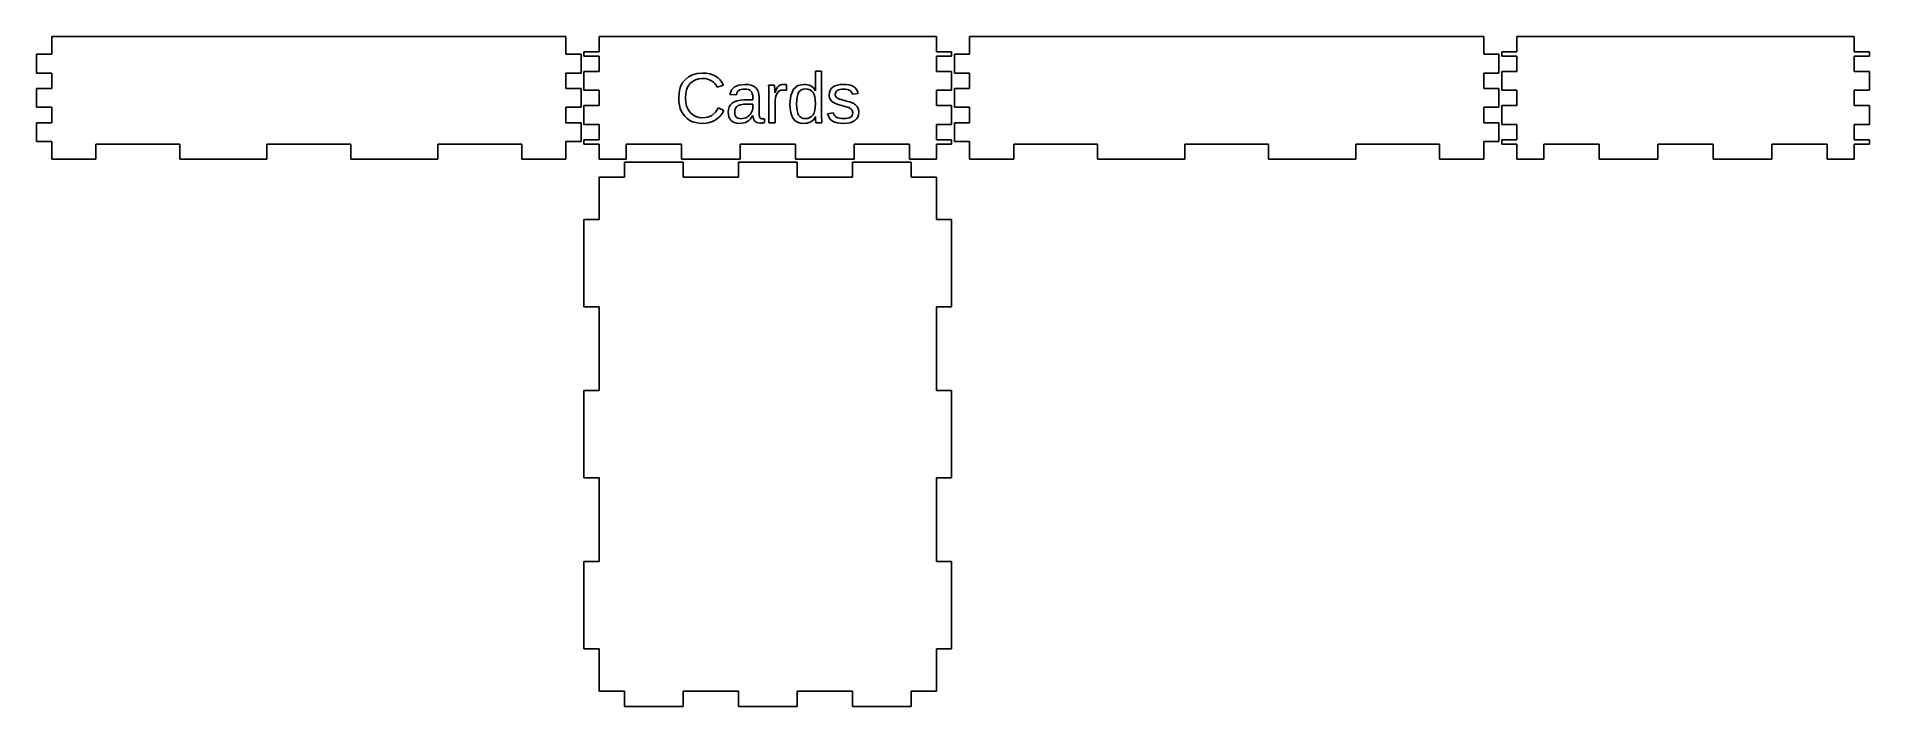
# Model space of a CAD drawing. Header units: metres. Extents: x -128 to 193, y -165 to -48.
import ezdxf

# ---------------------------------------------------------------- set-up
doc = ezdxf.new("R2010")
doc.units = ezdxf.units.M

msp = doc.modelspace()

# ---------------------------------------------------------------- linework, layer by layer
for p, q in [((-35.4, -47.75), (-125.6, -47.75)), ((-125.6, -47.75), (-125.6, -50.85)), ((-35.4, -50.85), (-35.4, -47.75)), ((29.6, -47.75), (-29.6, -47.75)), ((-29.6, -47.75), (-29.6, -50.4)), ((29.6, -50.4), (29.6, -47.75)), ((125.6, -47.75), (35.4, -47.75)), ((35.4, -47.75), (35.4, -50.85)), ((125.6, -50.85), (125.6, -47.75)), ((190.6, -47.75), (131.4, -47.75)), ((131.4, -47.75), (131.4, -50.4)), ((190.6, -50.4), (190.6, -47.75)), ((-125.6, -50.85), (-128.25, -50.85)), ((-128.25, -50.85), (-128.25, -54.15)), ((-32.75, -50.85), (-35.4, -50.85)), ((-32.75, -54.15), (-32.75, -50.85)), ((-29.6, -50.4), (-32.25, -50.4)), ((-32.25, -50.4), (-32.25, -51.15)), ((-32.25, -51.15), (-29.6, -51.15)), ((-29.6, -51.15), (-29.6, -53.85)), ((32.25, -50.4), (29.6, -50.4)), ((29.6, -53.85), (29.6, -51.15)), ((29.6, -51.15), (32.25, -51.15)), ((32.25, -51.15), (32.25, -50.4)), ((35.4, -50.85), (32.75, -50.85)), ((32.75, -50.85), (32.75, -54.15)), ((128.25, -50.85), (125.6, -50.85)), ((128.25, -54.15), (128.25, -50.85)), ((131.4, -50.4), (128.75, -50.4)), ((128.75, -50.4), (128.75, -51.15)), ((128.75, -51.15), (131.4, -51.15)), ((131.4, -51.15), (131.4, -53.85)), ((193.25, -50.4), (190.6, -50.4)), ((190.6, -53.85), (190.6, -51.15)), ((190.6, -51.15), (193.25, -51.15)), ((193.25, -51.15), (193.25, -50.4)), ((-128.25, -54.15), (-125.6, -54.15)), ((-125.6, -54.15), (-125.6, -56.85)), ((-35.4, -56.85), (-35.4, -54.15)), ((-35.4, -54.15), (-32.75, -54.15)), ((-29.6, -53.85), (-32.25, -53.85)), ((-32.25, -53.85), (-32.25, -57.15)), ((-13.9016, -54.7945), (-13.1861, -54.4308)), ((-13.1861, -54.4308), (-12.364, -54.2125)), ((-12.364, -54.2125), (-11.4354, -54.1398)), ((-11.4354, -54.1398), (-10.7771, -54.1733)), ((-10.7771, -54.1733), (-10.1754, -54.274)), ((-10.1754, -54.274), (-9.63011, -54.4418)), ((-9.63011, -54.4418), (-9.14136, -54.6768)), ((8.3613, -56.5378), (8.3613, -53.8198)), ((8.3613, -53.8198), (9.4583, -53.8198)), ((9.4583, -53.8198), (9.4583, -61.4877)), ((32.25, -53.85), (29.6, -53.85)), ((32.25, -57.15), (32.25, -53.85)), ((32.75, -54.15), (35.4, -54.15)), ((35.4, -54.15), (35.4, -56.85)), ((125.6, -56.85), (125.6, -54.15)), ((125.6, -54.15), (128.25, -54.15)), ((131.4, -53.85), (128.75, -53.85)), ((128.75, -53.85), (128.75, -57.15)), ((193.25, -53.85), (190.6, -53.85)), ((193.25, -57.15), (193.25, -53.85)), ((-125.6, -56.85), (-128.25, -56.85)), ((-128.25, -56.85), (-128.25, -60.15)), ((-32.75, -56.85), (-35.4, -56.85)), ((-32.75, -60.15), (-32.75, -56.85)), ((-32.25, -57.15), (-29.6, -57.15)), ((-29.6, -57.15), (-29.6, -59.85)), ((-15.6204, -58.5187), (-15.551, -57.5483)), ((-15.551, -57.5483), (-15.3429, -56.689)), ((-15.3429, -56.689), (-14.996, -55.9408)), ((-14.996, -55.9408), (-14.5104, -55.3038)), ((-14.5104, -55.3038), (-13.9016, -54.7945)), ((-14.3888, -57.7643), (-14.4384, -58.5197)), ((-14.2401, -57.0938), (-14.3888, -57.7643)), ((-13.9923, -56.5083), (-14.2401, -57.0938)), ((-13.6454, -56.0078), (-13.9923, -56.5083)), ((-13.2087, -55.6066), (-13.6454, -56.0078)), ((-12.6926, -55.32), (-13.2087, -55.6066)), ((-12.0972, -55.1481), (-12.6926, -55.32)), ((-11.4224, -55.0908), (-12.0972, -55.1481)), ((-10.9833, -55.1156), (-11.4224, -55.0908)), ((-10.5751, -55.19), (-10.9833, -55.1156)), ((-10.1978, -55.3141), (-10.5751, -55.19)), ((-9.85136, -55.4878), (-10.1978, -55.3141)), ((-9.54262, -55.7084), (-9.85136, -55.4878)), ((-9.27936, -55.9733), (-9.54262, -55.7084)), ((-9.06161, -56.2824), (-9.27936, -55.9733)), ((-9.14136, -54.6768), (-8.71092, -54.9777)), ((-8.88936, -56.6358), (-9.06161, -56.2824)), ((-7.78636, -56.2698), (-8.88936, -56.6358)), ((-8.71092, -54.9777), (-8.34161, -55.3435)), ((-8.34161, -55.3435), (-8.03343, -55.7742)), ((-8.03343, -55.7742), (-7.78636, -56.2698)), ((-6.63461, -57.8778), (-6.36536, -57.1104)), ((-6.36536, -57.1104), (-5.83661, -56.5623)), ((-5.83661, -56.5623), (-5.04836, -56.2334)), ((-5.43954, -57.7309), (-5.48961, -57.9798)), ((-5.35635, -57.5185), (-5.43954, -57.7309)), ((-5.24004, -57.3424), (-5.35635, -57.5185)), ((-5.09061, -57.2028), (-5.24004, -57.3424)), ((-4.89917, -57.096), (-5.09061, -57.2028)), ((-5.04836, -56.2334), (-4.00061, -56.1238)), ((-4.65785, -57.0198), (-4.89917, -57.096)), ((-4.36667, -56.974), (-4.65785, -57.0198)), ((-4.0256, -56.9588), (-4.36667, -56.974)), ((-3.6868, -56.9804), (-4.0256, -56.9588)), ((-4.00061, -56.1238), (-3.41992, -56.1594)), ((-3.39636, -57.0455), (-3.6868, -56.9804)), ((-3.41992, -56.1594), (-2.91586, -56.2665)), ((-3.1543, -57.1539), (-3.39636, -57.0455)), ((-2.9606, -57.3058), (-3.1543, -57.1539)), ((-2.81229, -57.5073), (-2.9606, -57.3058)), ((-2.91586, -56.2665), (-2.48842, -56.4449)), ((-2.70636, -57.7658), (-2.81229, -57.5073)), ((-2.64279, -58.0813), (-2.70636, -57.7658)), ((-2.48842, -56.4449), (-2.1376, -56.6948)), ((-2.1376, -56.6948), (-1.86417, -57.0116)), ((-1.86417, -57.0116), (-1.66885, -57.3923)), ((-1.66885, -57.3923), (-1.55167, -57.8366)), ((-1.55167, -57.8366), (-1.5126, -58.3448)), ((0.17046, -56.6631), (0.15469, -56.2518)), ((0.15469, -56.2518), (1.1897, -56.2518)), ((0.1817, -57.056), (0.17046, -56.6631)), ((0.18845, -57.4306), (0.1817, -57.056)), ((0.1907, -57.7868), (0.18845, -57.4306)), ((0.1907, -62.8438), (0.1907, -57.7868)), ((1.1897, -56.2518), (1.22646, -57.1448)), ((1.22646, -57.1448), (1.23564, -57.424)), ((1.23564, -57.424), (1.23869, -57.5918)), ((1.23869, -57.5918), (1.2627, -57.5918)), ((1.2627, -57.5918), (1.39914, -57.2018)), ((1.39914, -57.2018), (1.54546, -56.879)), ((1.64771, -57.7178), (1.4902, -58.0436)), ((1.54546, -56.879), (1.70163, -56.6233)), ((1.84795, -57.4601), (1.64771, -57.7178)), ((1.70163, -56.6233), (1.86771, -56.4348)), ((2.0887, -57.276), (1.84795, -57.4601)), ((1.86771, -56.4348), (2.0562, -56.2987)), ((2.0562, -56.2987), (2.27969, -56.2015)), ((2.36995, -57.1656), (2.0887, -57.276)), ((2.27969, -56.2015), (2.53819, -56.1432)), ((2.6917, -57.1288), (2.36995, -57.1656)), ((2.53819, -56.1432), (2.8317, -56.1238)), ((2.86557, -57.1326), (2.6917, -57.1288)), ((2.8317, -56.1238), (2.94208, -56.1276)), ((3.02119, -57.144), (2.86557, -57.1326)), ((2.94208, -56.1276), (3.05319, -56.139)), ((3.15857, -57.1631), (3.02119, -57.144)), ((3.05319, -56.139), (3.16507, -56.1581)), ((3.27769, -57.1898), (3.15857, -57.1631)), ((3.16507, -56.1581), (3.27769, -56.1848)), ((3.27769, -56.1848), (3.27769, -57.1898)), ((4.05611, -58.0672), (4.50854, -56.9875)), ((4.50854, -56.9875), (5.2626, -56.3397)), ((5.2626, -56.3397), (6.3183, -56.1238)), ((5.42329, -57.5478), (5.26317, -57.9026)), ((5.63486, -57.2791), (5.42329, -57.5478)), ((5.90355, -57.0873), (5.63486, -57.2791)), ((6.22935, -56.9721), (5.90355, -57.0873)), ((6.61229, -56.9338), (6.22935, -56.9721)), ((6.3183, -56.1238), (6.67574, -56.1409)), ((7.03822, -56.9719), (6.61229, -56.9338)), ((6.67574, -56.1409), (7.00204, -56.1925)), ((7.00204, -56.1925), (7.29723, -56.2784)), ((7.40204, -57.0865), (7.03822, -56.9719)), ((7.29723, -56.2784), (7.56129, -56.3988)), ((7.70374, -57.2775), (7.40204, -57.0865)), ((7.56129, -56.3988), (7.79767, -56.556)), ((7.9433, -57.5448), (7.70374, -57.2775)), ((7.79767, -56.556), (8.0098, -56.7538)), ((8.12617, -57.8937), (7.9433, -57.5448)), ((8.0098, -56.7538), (8.19766, -56.992)), ((8.19766, -56.992), (8.3613, -57.2708)), ((8.37329, -57.2708), (8.3613, -56.5378)), ((8.3613, -57.2708), (8.37329, -57.2708)), ((10.7736, -57.9778), (10.814, -57.5518)), ((10.814, -57.5518), (10.9351, -57.1798)), ((10.9351, -57.1798), (11.137, -56.8618)), ((11.137, -56.8618), (11.4196, -56.5978)), ((11.4196, -56.5978), (11.7796, -56.3904)), ((11.7796, -56.3904), (12.2136, -56.2423)), ((11.8629, -57.6519), (11.8406, -57.8678)), ((11.8406, -57.8678), (11.8498, -58.0026)), ((11.9296, -57.4653), (11.8629, -57.6519)), ((12.0409, -57.3079), (11.9296, -57.4653)), ((12.1966, -57.1798), (12.0409, -57.3079)), ((12.3997, -57.0804), (12.1966, -57.1798)), ((12.2136, -56.2423), (12.7216, -56.1534)), ((12.6519, -57.0095), (12.3997, -57.0804)), ((12.9532, -56.9669), (12.6519, -57.0095)), ((12.7216, -56.1534), (13.3036, -56.1238)), ((13.3036, -56.9528), (12.9532, -56.9669)), ((13.3036, -56.1238), (13.8235, -56.1478)), ((13.6245, -56.9674), (13.3036, -56.9528)), ((13.9111, -57.0115), (13.6245, -56.9674)), ((13.8235, -56.1478), (14.2871, -56.2198)), ((14.1635, -57.0849), (13.9111, -57.0115)), ((14.3816, -57.1878), (14.1635, -57.0849)), ((14.2871, -56.2198), (14.6945, -56.3398)), ((14.5637, -57.3176), (14.3816, -57.1878)), ((14.7069, -57.473), (14.5637, -57.3176)), ((14.6945, -56.3398), (15.0456, -56.5078)), ((14.8112, -57.6541), (14.7069, -57.473)), ((14.8766, -57.8608), (14.8112, -57.6541)), ((15.8636, -57.7388), (14.8766, -57.8608)), ((15.0456, -56.5078), (15.339, -56.7287)), ((15.339, -56.7287), (15.5731, -57.0075)), ((15.5731, -57.0075), (15.748, -57.3442)), ((15.748, -57.3442), (15.8636, -57.7388)), ((29.6, -59.85), (29.6, -57.15)), ((29.6, -57.15), (32.25, -57.15)), ((35.4, -56.85), (32.75, -56.85)), ((32.75, -56.85), (32.75, -60.15)), ((128.25, -56.85), (125.6, -56.85)), ((128.25, -60.15), (128.25, -56.85)), ((128.75, -57.15), (131.4, -57.15)), ((131.4, -57.15), (131.4, -59.85)), ((190.6, -59.85), (190.6, -57.15)), ((190.6, -57.15), (193.25, -57.15)), ((-128.25, -60.15), (-125.6, -60.15)), ((-125.6, -60.15), (-125.6, -62.85)), ((-35.4, -62.85), (-35.4, -60.15)), ((-35.4, -60.15), (-32.75, -60.15)), ((-29.6, -59.85), (-32.25, -59.85)), ((-32.25, -59.85), (-32.25, -63.15)), ((-15.5893, -59.1812), (-15.6204, -58.5187)), ((-15.4961, -59.7975), (-15.5893, -59.1812)), ((-15.3408, -60.3677), (-15.4961, -59.7975)), ((-15.1234, -60.8917), (-15.3408, -60.3677)), ((-14.8466, -61.3638), (-15.1234, -60.8917)), ((-14.4384, -58.5197), (-14.3867, -59.2696)), ((-14.3867, -59.2696), (-14.2316, -59.9422)), ((-14.2316, -59.9422), (-13.9732, -60.5376)), ((-13.9732, -60.5376), (-13.6114, -61.0557)), ((-13.6114, -61.0557), (-13.1614, -61.4753)), ((-9.79161, -61.566), (-9.16843, -61.0051)), ((-9.16843, -61.0051), (-8.65736, -60.2197)), ((-8.65736, -60.2197), (-7.70737, -60.6967)), ((-7.70737, -60.6967), (-7.99974, -61.22)), ((-6.9256, -61.0017), (-6.88373, -60.5176)), ((-6.89455, -61.4362), (-6.9256, -61.0017)), ((-6.88373, -60.5176), (-6.7581, -60.0932)), ((-6.7581, -60.0932), (-6.54874, -59.7286)), ((-5.48961, -57.9798), (-6.63461, -57.8778)), ((-6.54874, -59.7286), (-6.2556, -59.4237)), ((-6.2556, -59.4237), (-5.86929, -59.1804)), ((-5.86929, -59.1804), (-5.38036, -59.0012)), ((-5.78442, -60.7842), (-5.79761, -61.0207)), ((-5.79761, -61.0207), (-5.77966, -61.275)), ((-5.74486, -60.5715), (-5.78442, -60.7842)), ((-5.67892, -60.3827), (-5.74486, -60.5715)), ((-5.58661, -60.2177), (-5.67892, -60.3827)), ((-5.4691, -60.0742), (-5.58661, -60.2177)), ((-5.32861, -59.9507), (-5.4691, -60.0742)), ((-5.38036, -59.0012), (-4.78879, -58.8864)), ((-5.1651, -59.8472), (-5.32861, -59.9507)), ((-4.97861, -59.7637), (-5.1651, -59.8472)), ((-4.75691, -59.6987), (-4.97861, -59.7637)), ((-4.78879, -58.8864), (-4.0946, -58.8357)), ((-4.48886, -59.6505), (-4.75691, -59.6987)), ((-4.17442, -59.6192), (-4.48886, -59.6505)), ((-3.8136, -59.6047), (-4.17442, -59.6192)), ((-4.0946, -58.8357), (-2.62161, -58.8117)), ((-2.62161, -59.5797), (-3.8136, -59.6047)), ((-2.89061, -61.1157), (-2.77292, -60.8735)), ((-2.77292, -60.8735), (-2.68886, -60.6277)), ((-2.68886, -60.6277), (-2.63841, -60.3785)), ((-2.62161, -58.4538), (-2.64279, -58.0813)), ((-2.63841, -60.3785), (-2.62161, -60.1257)), ((-2.62161, -58.8117), (-2.62161, -58.4538)), ((-2.62161, -60.1257), (-2.62161, -59.5797)), ((-1.5126, -58.3448), (-1.5126, -61.1887)), ((1.3102, -58.8866), (1.2877, -59.4037)), ((1.2877, -59.4037), (1.2877, -62.8438)), ((1.3777, -58.4333), (1.3102, -58.8866)), ((1.4902, -58.0436), (1.3777, -58.4333)), ((3.90529, -59.5787), (4.05611, -58.0672)), ((3.94185, -60.3787), (3.90529, -59.5787)), ((4.05154, -61.0705), (3.94185, -60.3787)), ((4.23436, -61.6542), (4.05154, -61.0705)), ((5.08017, -58.8996), (5.0573, -59.5417)), ((5.0573, -59.5417), (5.07999, -60.1856)), ((5.07999, -60.1856), (5.14804, -60.731)), ((5.14879, -58.3533), (5.08017, -58.8996)), ((5.14804, -60.731), (5.26147, -61.1781)), ((5.26317, -57.9026), (5.14879, -58.3533)), ((8.25679, -58.3305), (8.12617, -57.8937)), ((8.12617, -61.1091), (8.25679, -60.6512)), ((8.33517, -58.8552), (8.25679, -58.3305)), ((8.25679, -60.6512), (8.33517, -60.1041)), ((8.3613, -59.4677), (8.33517, -58.8552)), ((8.33517, -60.1041), (8.3613, -59.4677)), ((10.7878, -58.2132), (10.7736, -57.9778)), ((10.8304, -58.4295), (10.7878, -58.2132)), ((10.9013, -58.6267), (10.8304, -58.4295)), ((11.0006, -58.8047), (10.9013, -58.6267)), ((11.125, -58.9665), (11.0006, -58.8047)), ((11.2714, -59.1157), (11.125, -58.9665)), ((11.4395, -59.2525), (11.2714, -59.1157)), ((11.6296, -59.3767), (11.4395, -59.2525)), ((11.8649, -59.4949), (11.6296, -59.3767)), ((11.8498, -58.0026), (11.8774, -58.1253)), ((12.1689, -59.6142), (11.8649, -59.4949)), ((11.8774, -58.1253), (11.9233, -58.2356)), ((11.9233, -58.2356), (11.9876, -58.3338)), ((11.9876, -58.3338), (12.0699, -58.4219)), ((12.0699, -58.4219), (12.1699, -58.5032)), ((12.5414, -59.7349), (12.1689, -59.6142)), ((12.1699, -58.5032), (12.2874, -58.5779)), ((12.2874, -58.5779), (12.4226, -58.6457)), ((12.4226, -58.6457), (12.6069, -58.7159)), ((12.9826, -59.8567), (12.5414, -59.7349)), ((12.6069, -58.7159), (12.8709, -58.7982)), ((12.8709, -58.7982), (13.2144, -58.8929)), ((13.7736, -60.0647), (12.9826, -59.8567)), ((13.2144, -58.8929), (13.6376, -58.9997)), ((13.6376, -58.9997), (14.0454, -59.1077)), ((14.0534, -60.1496), (13.7736, -60.0647)), ((14.0454, -59.1077), (14.3919, -59.2115)), ((14.2919, -60.2452), (14.0534, -60.1496)), ((14.4889, -60.3516), (14.2919, -60.2452)), ((14.3919, -59.2115), (14.6769, -59.3112)), ((14.6446, -60.4688), (14.4889, -60.3516)), ((14.7627, -60.6), (14.6446, -60.4688)), ((14.6769, -59.3112), (14.9006, -59.4067)), ((14.8471, -60.7497), (14.7627, -60.6)), ((14.8977, -60.918), (14.8471, -60.7497)), ((14.9146, -61.1047), (14.8977, -60.918)), ((14.9006, -59.4067), (15.0839, -59.5027)), ((15.0839, -59.5027), (15.2469, -59.6037)), ((15.2469, -59.6037), (15.3894, -59.7097)), ((15.3894, -59.7097), (15.5116, -59.8207)), ((15.5116, -59.8207), (15.6172, -59.9382)), ((15.6172, -59.9382), (15.7101, -60.0645)), ((15.7101, -60.0645), (15.7902, -60.1997)), ((15.7902, -60.1997), (15.8576, -60.3438)), ((15.8576, -60.3438), (15.9114, -60.497)), ((15.9114, -60.497), (15.9499, -60.6607)), ((15.9806, -61.0197), (15.9364, -61.461)), ((15.9499, -60.6607), (15.9729, -60.835)), ((15.9729, -60.835), (15.9806, -61.0197)), ((32.25, -59.85), (29.6, -59.85)), ((32.25, -63.15), (32.25, -59.85)), ((32.75, -60.15), (35.4, -60.15)), ((35.4, -60.15), (35.4, -62.85)), ((125.6, -62.85), (125.6, -60.15)), ((125.6, -60.15), (128.25, -60.15)), ((131.4, -59.85), (128.75, -59.85)), ((128.75, -59.85), (128.75, -63.15)), ((193.25, -59.85), (190.6, -59.85)), ((193.25, -63.15), (193.25, -59.85)), ((-125.6, -62.85), (-128.25, -62.85)), ((-128.25, -62.85), (-128.25, -66.15)), ((-32.75, -62.85), (-35.4, -62.85)), ((-32.75, -66.15), (-32.75, -62.85)), ((-32.25, -63.15), (-29.6, -63.15)), ((-29.6, -63.15), (-29.6, -65.85)), ((-14.5134, -61.778), (-14.8466, -61.3638)), ((-14.1236, -62.1343), (-14.5134, -61.778)), ((-13.6774, -62.4327), (-14.1236, -62.1343)), ((-13.181, -62.6685), (-13.6774, -62.4327)), ((-12.6409, -62.837), (-13.181, -62.6685)), ((-13.1614, -61.4753), (-12.6386, -61.775)), ((-12.057, -62.938), (-12.6409, -62.837)), ((-12.6386, -61.775), (-12.0429, -61.9548)), ((-11.4294, -62.9717), (-12.057, -62.938)), ((-12.0429, -61.9548), (-11.3744, -62.0147)), ((-10.8141, -62.9354), (-11.4294, -62.9717)), ((-11.3744, -62.0147), (-10.5269, -61.9026)), ((-10.2374, -62.8265), (-10.8141, -62.9354)), ((-10.5269, -61.9026), (-9.79161, -61.566)), ((-9.69911, -62.6449), (-10.2374, -62.8265)), ((-9.19936, -62.3907), (-9.69911, -62.6449)), ((-8.74574, -62.067), (-9.19936, -62.3907)), ((-8.34587, -61.6767), (-8.74574, -62.067)), ((-7.99974, -61.22), (-8.34587, -61.6767)), ((-6.80136, -61.8217), (-6.89455, -61.4362)), ((-6.64604, -62.1582), (-6.80136, -61.8217)), ((-6.4286, -62.4457), (-6.64604, -62.1582)), ((-6.14941, -62.6759), (-6.4286, -62.4457)), ((-5.80885, -62.8402), (-6.14941, -62.6759)), ((-5.40692, -62.9389), (-5.80885, -62.8402)), ((-5.77966, -61.275), (-5.72586, -61.4987)), ((-5.72586, -61.4987), (-5.63617, -61.692)), ((-5.63617, -61.692), (-5.5106, -61.8547)), ((-5.5106, -61.8547), (-5.35135, -61.9834)), ((-4.9436, -62.9717), (-5.40692, -62.9389)), ((-5.35135, -61.9834), (-5.16161, -62.0752)), ((-5.16161, -62.0752), (-4.94136, -62.1304)), ((-4.5616, -62.9521), (-4.9436, -62.9717)), ((-4.94136, -62.1304), (-4.69061, -62.1487)), ((-4.69061, -62.1487), (-4.39941, -62.1315)), ((-4.20961, -62.8932), (-4.5616, -62.9521)), ((-4.39941, -62.1315), (-4.12486, -62.0797)), ((-3.8876, -62.7951), (-4.20961, -62.8932)), ((-4.12486, -62.0797), (-3.86691, -61.9935)), ((-3.59561, -62.6577), (-3.8876, -62.7951)), ((-3.86691, -61.9935), (-3.62561, -61.8727)), ((-3.62561, -61.8727), (-3.40492, -61.7219)), ((-3.3266, -62.4731), (-3.59561, -62.6577)), ((-3.40492, -61.7219), (-3.20886, -61.5455)), ((-3.0746, -62.233), (-3.3266, -62.4731)), ((-3.20886, -61.5455), (-3.03741, -61.3434)), ((-2.8396, -61.9376), (-3.0746, -62.233)), ((-3.03741, -61.3434), (-2.89061, -61.1157)), ((-2.62161, -61.5867), (-2.8396, -61.9376)), ((-2.5856, -61.5867), (-2.62161, -61.5867)), ((-2.55254, -61.9051), (-2.5856, -61.5867)), ((-2.48935, -62.1782), (-2.55254, -61.9051)), ((-2.39604, -62.4061), (-2.48935, -62.1782)), ((-2.2726, -62.5887), (-2.39604, -62.4061)), ((-2.11342, -62.7283), (-2.2726, -62.5887)), ((-1.91286, -62.828), (-2.11342, -62.7283)), ((-1.67091, -62.8878), (-1.91286, -62.828)), ((-1.3876, -62.9077), (-1.67091, -62.8878)), ((-1.5126, -61.1887), (-1.50467, -61.4177)), ((-1.50467, -61.4177), (-1.48085, -61.6165)), ((-1.48085, -61.6165), (-1.44116, -61.7852)), ((-1.44116, -61.7852), (-1.3856, -61.9237)), ((-1.17273, -62.9017), (-1.3876, -62.9077)), ((-1.3856, -61.9237), (-1.30724, -62.0318)), ((-1.30724, -62.0318), (-1.2001, -62.109)), ((-1.2001, -62.109), (-1.06422, -62.1553)), ((-0.9601, -62.8835), (-1.17273, -62.9017)), ((-1.06422, -62.1553), (-0.89961, -62.1707)), ((-0.74972, -62.8532), (-0.9601, -62.8835)), ((-0.89961, -62.1707), (-0.81798, -62.1681)), ((-0.81798, -62.1681), (-0.73111, -62.16)), ((-0.54161, -62.8107), (-0.74972, -62.8532)), ((-0.73111, -62.16), (-0.63898, -62.1466)), ((-0.63898, -62.1466), (-0.54161, -62.1277)), ((-0.54161, -62.1277), (-0.54161, -62.8107)), ((1.2877, -62.8438), (0.1907, -62.8438)), ((4.4903, -62.1297), (4.23436, -61.6542)), ((4.82391, -62.4981), (4.4903, -62.1297)), ((5.23979, -62.7612), (4.82391, -62.4981)), ((5.73792, -62.9191), (5.23979, -62.7612)), ((5.26147, -61.1781), (5.42029, -61.5267)), ((5.42029, -61.5267), (5.63017, -61.7884)), ((5.63017, -61.7884), (5.89679, -61.9752)), ((6.3183, -62.9717), (5.73792, -62.9191)), ((5.89679, -61.9752), (6.22017, -62.0874)), ((6.22017, -62.0874), (6.6003, -62.1247)), ((6.67329, -62.9546), (6.3183, -62.9717)), ((6.6003, -62.1247), (7.03148, -62.0843)), ((6.99829, -62.9032), (6.67329, -62.9546)), ((7.29329, -62.8176), (6.99829, -62.9032)), ((7.03148, -62.0843), (7.39905, -61.963)), ((7.55829, -62.6977), (7.29329, -62.8176)), ((7.39905, -61.963), (7.70299, -61.7608)), ((7.79597, -62.5377), (7.55829, -62.6977)), ((7.70299, -61.7608), (7.9433, -61.4777)), ((8.00905, -62.3327), (7.79597, -62.5377)), ((7.9433, -61.4777), (8.12617, -61.1091)), ((8.19748, -62.0827), (8.00905, -62.3327)), ((8.3613, -61.7877), (8.19748, -62.0827)), ((8.3853, -61.7877), (8.3613, -61.7877)), ((8.38661, -61.9213), (8.3853, -61.7877)), ((8.39055, -62.067), (8.38661, -61.9213)), ((8.39711, -62.2248), (8.39055, -62.067)), ((8.4063, -62.3947), (8.39711, -62.2248)), ((8.42729, -62.683), (8.4063, -62.3947)), ((8.43704, -62.7793), (8.42729, -62.683)), ((8.44629, -62.8438), (8.43704, -62.7793)), ((9.49429, -62.8438), (8.44629, -62.8438)), ((9.4583, -61.4877), (9.46054, -61.958)), ((9.46054, -61.958), (9.4673, -62.3407)), ((9.4673, -62.3407), (9.47855, -62.636)), ((9.47855, -62.636), (9.49429, -62.8438)), ((10.5106, -61.3017), (11.4796, -61.1127)), ((10.6409, -61.7029), (10.5106, -61.3017)), ((10.8299, -62.0475), (10.6409, -61.7029)), ((11.0774, -62.3354), (10.8299, -62.0475)), ((11.3836, -62.5667), (11.0774, -62.3354)), ((11.7545, -62.7439), (11.3836, -62.5667)), ((11.4796, -61.1127), (11.5689, -61.3601)), ((11.5689, -61.3601), (11.6959, -61.572)), ((11.6959, -61.572), (11.8604, -61.7486)), ((12.1961, -62.8705), (11.7545, -62.7439)), ((11.8604, -61.7486), (12.0626, -61.8897)), ((12.0626, -61.8897), (12.3056, -61.9978)), ((12.7085, -62.9464), (12.1961, -62.8705)), ((12.3056, -61.9978), (12.5916, -62.075)), ((12.5916, -62.075), (12.9206, -62.1213)), ((13.2916, -62.9717), (12.7085, -62.9464)), ((12.9206, -62.1213), (13.2926, -62.1367)), ((13.8932, -62.94), (13.2916, -62.9717)), ((13.2926, -62.1367), (13.6854, -62.1206)), ((13.6854, -62.1206), (14.0216, -62.0722)), ((14.4239, -62.8447), (13.8932, -62.94)), ((14.0216, -62.0722), (14.3014, -61.9916)), ((14.3014, -61.9916), (14.5246, -61.8787)), ((14.8837, -62.686), (14.4239, -62.8447)), ((14.5246, -61.8787), (14.6952, -61.7336)), ((14.6952, -61.7336), (14.8171, -61.5562)), ((14.8171, -61.5562), (14.8902, -61.3466)), ((15.2726, -62.4637), (14.8837, -62.686)), ((14.8902, -61.3466), (14.9146, -61.1047)), ((15.5824, -62.183), (15.2726, -62.4637)), ((15.8036, -61.8487), (15.5824, -62.183)), ((15.9364, -61.461), (15.8036, -61.8487)), ((29.6, -65.85), (29.6, -63.15)), ((29.6, -63.15), (32.25, -63.15)), ((35.4, -62.85), (32.75, -62.85)), ((32.75, -62.85), (32.75, -66.15)), ((128.25, -62.85), (125.6, -62.85)), ((128.25, -66.15), (128.25, -62.85)), ((128.75, -63.15), (131.4, -63.15)), ((131.4, -63.15), (131.4, -65.85)), ((190.6, -65.85), (190.6, -63.15)), ((190.6, -63.15), (193.25, -63.15)), ((-128.25, -66.15), (-125.6, -66.15)), ((-125.6, -66.15), (-125.6, -69.25)), ((-117.85, -66.6), (-103.15, -66.6)), ((-117.85, -69.25), (-117.85, -66.6)), ((-103.15, -66.6), (-103.15, -69.25)), ((-87.85, -69.25), (-87.85, -66.6)), ((-87.85, -66.6), (-73.15, -66.6)), ((-73.15, -66.6), (-73.15, -69.25)), ((-57.85, -69.25), (-57.85, -66.6)), ((-57.85, -66.6), (-43.15, -66.6)), ((-43.15, -66.6), (-43.15, -69.25)), ((-35.4, -69.25), (-35.4, -66.15)), ((-35.4, -66.15), (-32.75, -66.15)), ((-29.6, -65.85), (-32.25, -65.85)), ((-32.25, -65.85), (-32.25, -66.6)), ((-32.25, -66.6), (-29.6, -66.6)), ((-29.6, -66.6), (-29.6, -69.25)), ((-24.85, -66.6), (-15.15, -66.6)), ((-24.85, -69.25), (-24.85, -66.6)), ((-15.15, -66.6), (-15.15, -69.25)), ((-4.84999, -69.25), (-4.84999, -66.6)), ((-4.84999, -66.6), (4.84999, -66.6)), ((4.84999, -66.6), (4.84999, -69.25)), ((15.15, -69.25), (15.15, -66.6)), ((15.15, -66.6), (24.85, -66.6)), ((24.85, -66.6), (24.85, -69.25)), ((32.25, -65.85), (29.6, -65.85)), ((29.6, -69.25), (29.6, -66.6)), ((29.6, -66.6), (32.25, -66.6)), ((32.25, -66.6), (32.25, -65.85)), ((32.75, -66.15), (35.4, -66.15)), ((35.4, -66.15), (35.4, -69.25)), ((43.15, -66.6), (57.85, -66.6)), ((43.15, -69.25), (43.15, -66.6)), ((57.85, -66.6), (57.85, -69.25)), ((73.15, -69.25), (73.15, -66.6)), ((73.15, -66.6), (87.85, -66.6)), ((87.85, -66.6), (87.85, -69.25)), ((103.15, -69.25), (103.15, -66.6)), ((103.15, -66.6), (117.85, -66.6)), ((117.85, -66.6), (117.85, -69.25)), ((125.6, -69.25), (125.6, -66.15)), ((125.6, -66.15), (128.25, -66.15)), ((131.4, -65.85), (128.75, -65.85)), ((128.75, -65.85), (128.75, -66.6)), ((128.75, -66.6), (131.4, -66.6)), ((131.4, -66.6), (131.4, -69.25)), ((136.15, -66.6), (145.85, -66.6)), ((136.15, -69.25), (136.15, -66.6)), ((145.85, -66.6), (145.85, -69.25)), ((156.15, -69.25), (156.15, -66.6)), ((156.15, -66.6), (165.85, -66.6)), ((165.85, -66.6), (165.85, -69.25)), ((176.15, -69.25), (176.15, -66.6)), ((176.15, -66.6), (185.85, -66.6)), ((185.85, -66.6), (185.85, -69.25)), ((193.25, -65.85), (190.6, -65.85)), ((190.6, -69.25), (190.6, -66.6)), ((190.6, -66.6), (193.25, -66.6)), ((193.25, -66.6), (193.25, -65.85)), ((-125.6, -69.25), (-117.85, -69.25)), ((-103.15, -69.25), (-87.85, -69.25)), ((-73.15, -69.25), (-57.85, -69.25)), ((-43.15, -69.25), (-35.4, -69.25)), ((-29.6, -69.25), (-24.85, -69.25)), ((-14.85, -69.75), (-25.15, -69.75)), ((-25.15, -69.75), (-25.15, -72.4)), ((-15.15, -69.25), (-4.84999, -69.25)), ((-14.85, -72.4), (-14.85, -69.75)), ((5.14999, -69.75), (-5.14999, -69.75)), ((-5.14999, -69.75), (-5.14999, -72.4)), ((4.84999, -69.25), (15.15, -69.25)), ((5.14999, -72.4), (5.14999, -69.75)), ((25.15, -69.75), (14.85, -69.75)), ((14.85, -69.75), (14.85, -72.4)), ((24.85, -69.25), (29.6, -69.25)), ((25.15, -72.4), (25.15, -69.75)), ((35.4, -69.25), (43.15, -69.25)), ((57.85, -69.25), (73.15, -69.25)), ((87.85, -69.25), (103.15, -69.25)), ((117.85, -69.25), (125.6, -69.25)), ((131.4, -69.25), (136.15, -69.25)), ((145.85, -69.25), (156.15, -69.25)), ((165.85, -69.25), (176.15, -69.25)), ((185.85, -69.25), (190.6, -69.25)), ((-25.15, -72.4), (-29.6, -72.4)), ((-29.6, -72.4), (-29.6, -79.85)), ((-5.14999, -72.4), (-14.85, -72.4)), ((14.85, -72.4), (5.14999, -72.4)), ((29.6, -72.4), (25.15, -72.4)), ((29.6, -79.85), (29.6, -72.4)), ((-29.6, -79.85), (-32.25, -79.85)), ((-32.25, -79.85), (-32.25, -95.15)), ((32.25, -79.85), (29.6, -79.85)), ((32.25, -95.15), (32.25, -79.85)), ((-32.25, -95.15), (-29.6, -95.15)), ((-29.6, -95.15), (-29.6, -109.85)), ((29.6, -109.85), (29.6, -95.15)), ((29.6, -95.15), (32.25, -95.15)), ((-29.6, -109.85), (-32.25, -109.85)), ((-32.25, -109.85), (-32.25, -125.15)), ((32.25, -109.85), (29.6, -109.85)), ((32.25, -125.15), (32.25, -109.85)), ((-32.25, -125.15), (-29.6, -125.15)), ((-29.6, -125.15), (-29.6, -139.85)), ((29.6, -139.85), (29.6, -125.15)), ((29.6, -125.15), (32.25, -125.15)), ((-29.6, -139.85), (-32.25, -139.85)), ((-32.25, -139.85), (-32.25, -155.15)), ((32.25, -139.85), (29.6, -139.85)), ((32.25, -155.15), (32.25, -139.85)), ((-32.25, -155.15), (-29.6, -155.15)), ((-29.6, -155.15), (-29.6, -162.6)), ((29.6, -162.6), (29.6, -155.15)), ((29.6, -155.15), (32.25, -155.15)), ((-29.6, -162.6), (-25.15, -162.6)), ((-25.15, -162.6), (-25.15, -165.25)), ((-14.85, -162.6), (-5.14999, -162.6)), ((-14.85, -165.25), (-14.85, -162.6)), ((-5.14999, -162.6), (-5.14999, -165.25)), ((5.14998, -165.25), (5.14998, -162.6)), ((5.14998, -162.6), (14.85, -162.6)), ((14.85, -162.6), (14.85, -165.25)), ((25.15, -165.25), (25.15, -162.6)), ((25.15, -162.6), (29.6, -162.6)), ((-25.15, -165.25), (-14.85, -165.25)), ((-5.14999, -165.25), (5.14998, -165.25)), ((14.85, -165.25), (25.15, -165.25))]:
    msp.add_line(p, q)

doc.saveas('drawing.dxf')
